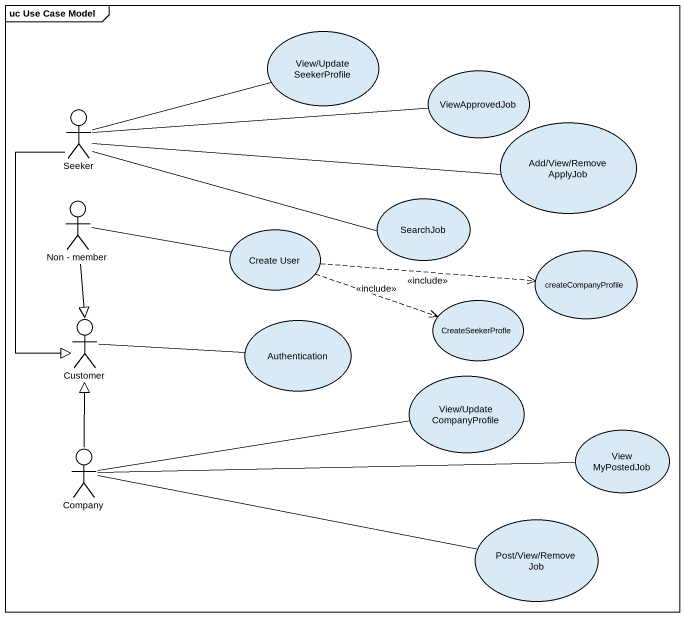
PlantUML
@startuml
mainframe uc Use Case Model
usecase "View/Update SeekerProfile" as View_Update_SeekerProfile
usecase ViewApprovedJob
actor Seeker
usecase "Add/View/Remove ApplyJob" as Add_View_Remove_ApplyJob
actor "Non - member" as Non_member
usecase "Create User" as Create_User
usecase SearchJob
usecase createCompanyProfile
usecase CreateSeekerProfle
actor Customer
usecase Authentication
usecase "View/Update CompanyProfile" as View_Update_CompanyProfile
actor Company
usecase "View MyPostedJob" as View_MyPostedJob
usecase "Post/View/Remove Job" as Post_View_Remove_Job
Seeker -right- View_Update_SeekerProfile
Seeker -right- ViewApprovedJob
Seeker -right- Add_View_Remove_ApplyJob
Seeker -right- SearchJob
Seeker --|> Customer
Non_member -right- Create_User
Non_member --|> Customer
Create_User .right.> createCompanyProfile : <<include>>
Create_User .right.> CreateSeekerProfle : <<include>>
Customer -right- Authentication
Company -up-|> Customer
Company -right- View_Update_CompanyProfile
Company -right- View_MyPostedJob
Company -right- Post_View_Remove_Job
@enduml
